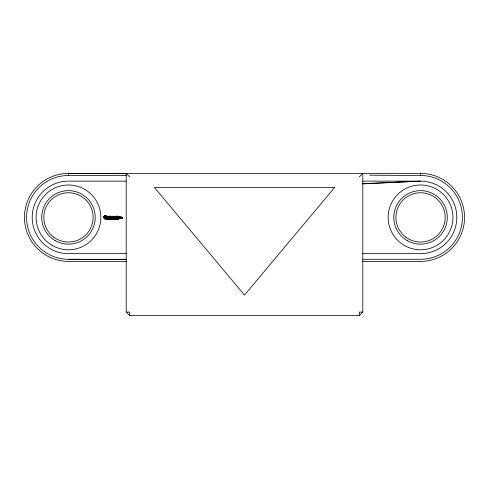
<?xml version="1.0" encoding="UTF-8"?>
<svg xmlns="http://www.w3.org/2000/svg" width="489" height="489" viewBox="0 0 489 489"><rect width="100%" height="100%" fill="white"/><g stroke="black" fill="none" stroke-linecap="round" stroke-linejoin="round"><path stroke-width="0.73" d="M118.644 216.254L117.684 216.468L117.684 217.11L119.958 217.324L119.744 218.082L118.644 218.186L118.301 218.021L122.354 218.271L122.568 217.214L120.997 218.082L121.425 217.11L122.354 217.324L122.354 218.271L121.944 218.271L121.425 217.11C112.244 215.319 120.557 216.107 120.783 218.082L120.948 217.849M113.191 216.309L113.203 218.076L114.622 216.254L113.949 217.703L112.99 216.358L110.288 218.999L104.732 218.852L103.723 217.843L103.637 216.902L104.071 216.456L105.966 216.609L106.119 215.936L105.691 216.425L105.661 215.502L105.355 216.358L104.732 215.588L105.019 216.425C108.411 217.018 103.081 219.274 105.019 216.425L105.343 215.472L106.987 216.596L113.191 216.309L114.518 218.076L114.597 217.263L114.518 218.076M108.735 219.732L105.979 218.852L105.691 218.015L105.979 218.852L108.961 219.769L115.869 219.255C116.938 218.993 117.873 220.007 119.12 218.131L119.12 217.88C118.448 215.997 116.553 218.436 118.644 217.972L119.12 218.131L119.903 217.134L120.373 217.972L119.878 217.605M120.435 217.758L120.887 217.11L120.997 218.082L122.152 218.198M116.902 216.254L116.131 217.324L115.343 217.085L116.131 217.11L115.386 216.468L116.902 216.254C112.568 219.512 119.016 215.692 115.386 216.468C116.425 219.665 108.558 218.063 112.99 216.358L113.02 219.757L114.12 219.579L114.365 219.316L113.472 219.543L113.344 219.188L115.312 217.862L115.276 216.254L116.902 216.254L117.012 218.076L117.684 217.972L117.684 216.468L118.43 217.11M105.691 218.015L105.667 218.938L105.355 218.082L105.037 218.938L105.019 218.015L104.591 218.504L104.744 217.831L110.392 218.076L110.392 216.468L110.917 216.254L108.858 216.254L109.353 217.929L108.589 219.61L109.328 219.396L110.178 218.076L110.178 216.468L109.64 216.468M108.375 216.254L105.966 216.609L106.345 216.23L108.375 216.254L108.136 216.933L109.255 216.486L109.353 217.361L104.744 216.609L104.591 215.936L104.365 216.23L108.845 217.972L110.587 219.757L110.593 218.748L109.353 217.361L103.723 216.596M119.744 218.082L119.958 217.324L120.587 217.214L120.783 218.082L120.997 217.648C121.559 216.859 123.002 217.568 121.834 218.082L116.92 219.041L110.104 218.913L110.587 219.757L110.587 218.962L111.113 219.757L111.529 217.324L112.274 217.324L114.065 219.494M109.157 219.732C109.481 218.901 107.892 219.261 109.652 218.864L109.652 219.42L109.695 219.084M106.639 216.456L106.15 216.884L106.987 216.596L107.073 217.532L106.119 218.504L105.966 217.831L103.637 216.902L104.56 216.884L104.071 216.456L104.365 216.23M111.792 219.451L112.641 219.647L112.647 218.968L111.125 219.537L110.587 218.962M116.914 217.471L117.433 219.255L117.91 219.115L116.303 219.585C115.288 218.094 116.394 220.27 114.854 219.329L113.02 219.188L115.526 218.919L116.492 219.659L118.344 219.512L117.274 219.659M116.492 219.659L116.492 218.852L118.081 218.944L118.21 219.757L117.403 219.506L117.501 217.947M120.202 217.244L119.958 217.972M105.979 218.852L108.699 218.999L108.662 219.42L109.652 218.864L109.652 219.757L109.31 219.585M114.701 219.573L115.526 218.919L115.52 219.585L116.651 219.255L117.091 219.585L116.712 219.329M116.309 218.919L115.869 219.255M117.097 218.919L117.03 219.341L117.097 218.919L117.03 219.341L116.492 218.852M111.529 217.324L111.315 218.082L112.073 219.347L112.488 216.254L111.529 216.468L111.529 217.11L112.274 217.324L111.529 217.11L112.274 217.11L111.419 216.254L110.917 216.468M119.903 217.134L117.684 217.324L117.684 217.972M115.465 219.341L115.538 218.913M120.373 217.972L120.587 217.214L119.958 217.324M115.172 218.076L115.3 217.513L115.386 218.076M117.47 218.082L117.611 217.489M113.943 219.359L114.188 218.876M108.472 217.972L109.169 218.999L108.662 219.42L109.652 219.757L110.104 218.913M112.556 219.543L112.073 219.634L112.079 219.17L112.488 218.186L112.99 218.076M109.683 219.225L110.178 218.076L106.345 218.204L103.637 217.532L104.493 217.22L108.411 218.186L108.124 217.776L106.987 217.843M104.732 218.852L105.019 218.015M105.691 216.425L105.979 215.588M114.114 219.579L113.173 219.304L113.338 218.858M113.203 216.755L113.858 217.44L114.518 216.749L114.567 218.962M108.711 219.133L109.2 218.809L108.839 218.852M115.93 219.329L116.131 219.365M112.274 218.864L113.02 219.757L113.692 219.023L113.35 219.286M108.02 217.96L109.139 217.513L109.169 218.999M113.607 219.757L114.053 219.005M112.574 218.98L112.219 219.665M112.452 219.622L113.02 218.858L111.932 218.057L112.488 218.186M118.185 219.561L118.644 217.972M110.288 218.999L109.964 219.225L109.909 218.864M104.365 218.204L104.744 217.831L104.071 217.984L104.56 217.556L103.723 217.843M359.281 176.902L362.801 173.381L362.801 312.098L359.281 315.619L129.719 315.619L126.199 312.098L126.199 173.381L129.719 176.902M116.932 219.011L116.651 219.255L117.012 219.176M109.2 219.243L109.652 218.864M121.425 217.11L120.997 217.361L121.62 217.348M120.997 217.648L122.354 217.636L121.859 217.452M113.203 218.076L113.949 217.703M108.802 216.468L106.217 217.22M113.173 219.304L113.02 218.858L112.464 218.901L112.073 219.634L112.073 218.864L111.413 219.329L111.254 218.748L111.125 219.537L110.593 218.748L111.113 219.757M112.323 219.17L112.641 219.647M122.427 218.021L121.944 217.636L122.183 217.244M109.64 216.254L110.917 216.254M112.99 216.358L111.529 216.468L111.529 217.972M113.362 219.384L113.864 219.31M115.71 219.659L116.303 219.585M362.801 183.888L420.54 181.126A36.265 36.265 0 0 1 456.805 217.391A36.265 36.265 0 0 1 420.54 253.657L362.801 253.657M362.801 183.687L420.54 181.126L362.801 181.126M108.136 216.933L109.139 217.513L106.15 217.556L106.639 217.984M362.496 261.401L420.54 261.401A44.01 44.01 0 0 0 464.55 217.391A44.01 44.01 0 0 0 420.54 173.381L68.46 173.381A44.01 44.01 0 0 0 24.45 217.391A44.01 44.01 0 0 0 68.46 261.401L126.504 261.401M126.199 259.635L68.46 259.286A41.895 41.895 0 0 1 26.565 217.391A41.895 41.895 0 0 1 68.46 175.49L126.199 175.49M126.199 181.126L68.46 181.126A36.265 36.265 0 0 0 32.195 217.391A36.265 36.265 0 0 0 68.46 253.657L126.199 253.657M103.607 217.22L104.493 217.22M121.944 218.271L122.354 218.271L121.944 217.636M68.46 259.286L126.504 259.286M362.801 259.286L420.54 259.286A41.895 41.895 0 0 0 462.435 217.391A41.895 41.895 0 0 0 420.54 175.49L369.635 175.184M126.199 312.098L129.719 312.098L129.719 315.619M362.801 312.098L359.281 312.098L359.281 315.619M126.199 173.723L68.46 173.381L68.46 175.49M116.131 217.324L115.343 217.085M107.103 217.22L109.139 217.513M116.92 219.041L116.553 218.925M122.116 218.351L122.464 218.479M120.135 218.057L120.483 218.186M117.684 217.324L119.12 217.88M118.081 219.402L118.21 218.748M121.73 217.746L121.339 217.342M108.858 216.254L109.151 216.67M118.081 218.944L118.344 219.512M104.732 215.588L105.019 216.425M114.609 217.648L114.732 218.076M110.178 216.468L110.392 218.076M105.343 215.472L105.355 216.358M420.54 173.381L420.54 175.49M107.922 216.523L107.922 217.079M105.355 218.082L105.355 218.968M334.635 187.464L244.5 295.056L154.365 187.464L334.635 187.464M118.222 217.183L117.684 217.11L118.222 217.183M112.452 219.304L112.073 219.17L112.452 219.304M52.262 245.441A32.39 32.39 0 0 0 100.85 217.391A32.39 32.39 0 0 0 52.262 189.341A32.39 32.39 0 0 0 52.262 245.441M404.342 245.441A32.39 32.39 0 0 0 452.93 217.391A32.39 32.39 0 0 0 404.342 189.341A32.39 32.39 0 0 0 404.342 245.441M407.16 240.564A26.761 26.761 0 0 0 447.301 217.391A26.761 26.761 0 0 0 407.16 194.219A26.761 26.761 0 0 0 407.16 240.564M405.821 237.159A24.646 24.646 0 0 0 445.021 220.252A24.646 24.646 0 0 0 410.778 194.763A24.646 24.646 0 0 0 405.821 237.159M55.08 240.564A26.761 26.761 0 0 0 95.221 217.391A26.761 26.761 0 0 0 55.08 194.219A26.761 26.761 0 0 0 55.08 240.564M53.741 237.159A24.646 24.646 0 0 0 92.941 220.252A24.646 24.646 0 0 0 58.698 194.763A24.646 24.646 0 0 0 53.741 237.159"/></g></svg>
